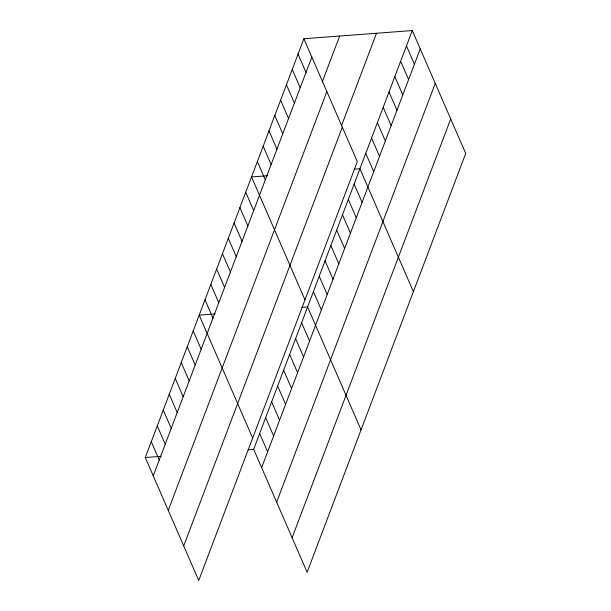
<?xml version="1.0" encoding="UTF-8"?>
<svg xmlns="http://www.w3.org/2000/svg" width="611" height="611" viewBox="0 0 611 611"><rect width="100%" height="100%" fill="white"/><g stroke="black" fill="none" stroke-linecap="round" stroke-linejoin="round"><path stroke-width="0.92" d="M303.873 38.737L357.32 161.671L198.728 580.45L145.281 457.524L303.873 38.737L412.272 30.55L465.719 153.476L307.127 572.263L253.68 449.329L412.272 30.55M153.239 475.824L311.831 57.044M322.196 82.103L339.647 36.041M168.254 510.353L326.847 91.574M341.61 125.385L376.498 33.254M183.72 545.921L342.313 127.141M261.638 467.636L420.231 48.857M276.646 502.166L435.246 83.379M292.119 537.733L450.712 118.954M267.542 175.731L251.533 176.938L304.988 299.864M354.288 169.171L359.932 168.751L413.387 291.676M215.202 313.924L199.201 315.139L252.649 438.064M301.949 307.371L307.6 306.943L361.048 429.877M145.281 457.524L161.281 456.31M248.028 449.757L253.68 449.329M406.452 45.909L414.418 64.208M400.64 61.26L408.599 79.567M394.828 76.619L402.786 94.919M389.008 91.971L396.967 110.278M383.196 107.33L391.155 125.629M377.377 122.681L385.342 140.988M371.564 138.04L379.523 156.34M365.752 153.392L373.711 171.699M298.053 54.096L306.019 72.404M354.12 184.102L362.079 202.409M292.241 69.448L300.2 87.755M348.308 199.461L356.266 217.768M286.429 84.807L294.387 103.114M342.488 214.812L350.447 233.119M280.609 100.158L288.568 118.465M336.676 230.171L344.635 248.478M274.797 115.517L282.756 133.824M330.856 245.523L338.822 263.83M268.985 130.869L276.943 149.176M325.044 260.882L333.003 279.189M263.165 146.228L271.124 164.535M319.232 276.233L327.19 294.54M257.353 161.587L265.311 179.886M313.412 291.592L321.371 309.899M245.721 192.297L253.68 210.596M301.605 322.768L309.571 341.075M239.909 207.648L247.867 225.955M295.617 338.586L303.575 356.893M234.089 223.007L242.048 241.307M289.622 354.411L297.588 372.71M228.277 238.359L236.236 256.666M283.634 370.228L291.592 388.535M222.457 253.718L230.423 272.017M277.646 386.045L285.604 404.352M216.645 269.069L224.604 287.376M271.651 401.87L279.609 420.177M210.833 284.428L218.791 302.728M265.663 417.687L273.621 435.994M205.013 299.78L212.972 318.087M259.667 433.512L267.626 451.819M193.206 330.956L201.172 349.263M187.218 346.781L195.176 365.08M181.23 362.598L189.189 380.905M175.235 378.415L183.193 396.722M169.247 394.24L177.205 412.547M163.252 410.057L171.21 428.364M157.264 425.882L165.222 444.189M151.268 441.7L159.227 460.007"/></g></svg>
